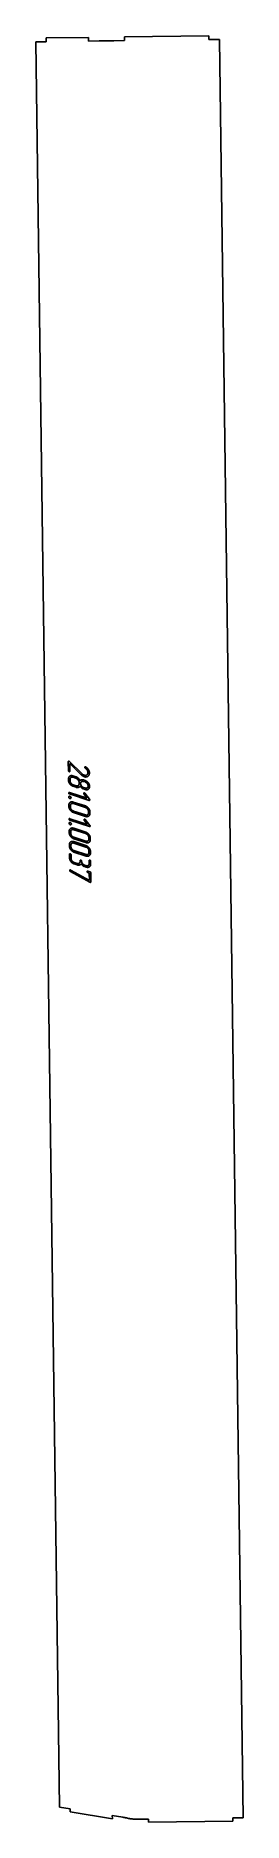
# Model space of a CAD drawing. Header units: millimetres. Extents: x 28 to 127, y 40 to 888.
import ezdxf

# ---------------------------------------------------------------- set-up
doc = ezdxf.new("R2010")
doc.units = ezdxf.units.MM
doc.linetypes.add('K5LT_BASIC', pattern=[0])
doc.layers.add('Engraving', color=7, linetype='Continuous')

msp = doc.modelspace()

# ---------------------------------------------------------------- linework, layer by layer
at = {"color": 143, "linetype": 'K5LT_BASIC', "lineweight": 25, "true_color": 0x33acca}
for p, q in [((33.44, 884.81), (28.44, 884.74)), ((39.67, 46.95), (28.44, 884.74)), ((53.42, 886.88), (33.42, 886.61)), ((33.42, 886.61), (33.44, 884.81)), ((53.44, 885.08), (53.42, 886.88)), ((58.44, 885.15), (53.44, 885.08)), ((65.51, 885.24), (58.44, 885.15)), ((70.51, 885.31), (65.51, 885.24)), ((110.48, 887.64), (70.48, 887.11)), ((70.48, 887.11), (70.51, 885.31)), ((110.5, 885.84), (110.48, 887.64)), ((115.5, 885.91), (110.5, 885.84)), ((115.5, 885.91), (126.81, 41.83)), ((39.67, 46.95), (44.68, 46.15)), ((44.68, 46.15), (44.7, 44.63)), ((44.7, 44.63), (64.75, 41.43)), ((64.73, 42.95), (69.74, 42.16)), ((64.75, 41.43), (64.73, 42.95)), ((76.82, 41.16), (81.82, 41.23)), ((81.82, 41.23), (81.84, 39.73)), ((81.84, 39.73), (121.84, 40.26)), ((121.81, 41.76), (126.81, 41.83)), ((121.84, 40.26), (121.81, 41.76))]:
    msp.add_line(p, q, dxfattribs=at)
msp.add_open_spline([(76.82, 41.16), (76.53, 41.16), (75.94, 41.16), (75.05, 41.21), (74.17, 41.3), (73.28, 41.43), (72.4, 41.58), (71.51, 41.76), (70.62, 41.95), (70.03, 42.09), (69.74, 42.16)], degree=3, dxfattribs=at)
at = {"layer": 'Engraving', "color": 143, "linetype": 'K5LT_BASIC', "lineweight": 25, "true_color": 0x33acca}
for p, q in [((43.92, 538.82), (43.87, 543.07)), ((44.42, 543.19), (50.4, 537.36)), ((43.98, 534.24), (43.98, 534.95)), ((50.01, 536.89), (44.59, 542.17)), ((44.59, 542.17), (44.64, 538.59)), ((44.7, 534), (44.69, 534.71)), ((46.09, 536.38), (47.51, 535.92)), ((46.1, 535.67), (47.52, 535.21)), ((50.4, 537.36), (50.68, 537.12)), ((50.68, 537.12), (50.93, 536.93)), ((51.09, 534.41), (51.82, 534.17)), ((52.04, 540.65), (52.16, 540.59)), ((44.42, 528.48), (52.84, 525.74)), ((53.71, 524.75), (44.43, 527.77)), ((47.57, 531.66), (46.15, 532.12)), ((47.58, 530.94), (46.15, 531.41)), ((48.97, 533.32), (48.98, 532.61)), ((51.09, 533.7), (51.82, 533.46)), ((51.86, 530.62), (51.13, 530.85)), ((51.87, 529.91), (51.14, 530.14)), ((52.84, 525.74), (51.28, 527.76)), ((51.78, 528.1), (53.95, 525.28)), ((52.09, 529.83), (51.87, 529.91)), ((52.32, 529.79), (52.09, 529.83)), ((52.69, 529.78), (52.32, 529.79)), ((53.82, 532.22), (53.93, 531.81)), ((53.93, 531.81), (53.97, 531.57)), ((53.97, 531.57), (53.97, 531.35)), ((44.15, 521.8), (44.14, 522.51)), ((44.87, 521.57), (44.86, 522.28)), ((46.25, 523.95), (51.96, 522.09)), ((46.27, 523.24), (51.97, 521.38)), ((52.02, 517.82), (46.31, 519.68)), ((52.03, 517.11), (46.32, 518.97)), ((53.42, 519.5), (53.43, 518.79)), ((54.13, 519.26), (54.14, 518.55)), ((44.32, 509.37), (44.31, 510.08)), ((44.58, 516.05), (53.01, 513.31)), ((53.87, 512.32), (44.59, 515.33)), ((45.03, 509.13), (45.02, 509.85)), ((46.42, 511.51), (52.13, 509.66)), ((46.43, 510.8), (52.14, 508.95)), ((53.01, 513.31), (51.45, 515.33)), ((51.94, 515.66), (54.11, 512.84)), ((44.4, 503.02), (44.39, 503.73)), ((45.12, 502.79), (45.11, 503.5)), ((52.19, 505.39), (46.48, 507.24)), ((52.2, 504.68), (46.49, 506.53)), ((46.51, 505.16), (52.22, 503.31)), ((46.52, 504.45), (52.23, 502.6)), ((52.27, 499.04), (46.56, 500.89)), ((53.59, 507.06), (53.6, 506.35)), ((53.67, 500.71), (53.68, 500)), ((54.3, 506.83), (54.31, 506.12)), ((54.39, 500.48), (54.4, 499.77)), ((44.48, 497.38), (44.45, 499.16)), ((45.17, 498.92), (45.19, 497.15)), ((52.28, 498.33), (46.57, 500.18)), ((46.64, 495.26), (48.07, 494.8)), ((48.07, 494.09), (46.65, 494.55)), ((49.47, 495.76), (49.47, 496.11)), ((51.26, 493.41), (51.12, 493.5)), ((51.4, 493.36), (51.26, 493.41)), ((51.64, 493.28), (51.4, 493.36)), ((51.63, 494), (52.34, 493.76)), ((52.35, 493.05), (51.64, 493.28)), ((53.75, 494.72), (53.73, 496.14)), ((54.45, 495.91), (54.47, 494.49)), ((44.63, 491.23), (44.56, 491.46)), ((54.15, 485.88), (44.84, 491.03)), ((44.9, 491.72), (44.99, 491.68)), ((44.99, 491.68), (53.86, 486.76)), ((53.1, 491.17), (54.16, 490.82)), ((53.81, 490.23), (53.11, 490.46)), ((53.86, 486.76), (53.81, 490.23)), ((54.26, 485.83), (54.15, 485.88)), ((54.52, 490.35), (54.58, 486.08))]:
    msp.add_line(p, q, dxfattribs=at)
for points in [[(43.98, 543.28), (43.86, 543.2), (43.87, 543.07)], [(44.25, 543.29), (44.1, 543.34), (43.98, 543.28)], [(44.42, 543.19), (44.35, 543.26), (44.25, 543.29)], [(43.92, 538.82), (43.93, 538.65), (44.04, 538.52)], [(44.58, 536.22), (43.96, 535.76), (43.98, 534.95)], [(43.98, 534.24), (44, 533.35), (44.63, 532.52)], [(44.04, 538.52), (44.16, 538.39), (44.29, 538.35)], [(44.29, 538.35), (44.41, 538.31), (44.53, 538.39)], [(44.53, 538.39), (44.64, 538.46), (44.64, 538.59)], [(46.09, 536.38), (45.19, 536.67), (44.58, 536.22)], [(45.1, 535.57), (44.68, 535.28), (44.69, 534.71)], [(46.1, 535.67), (45.52, 535.86), (45.1, 535.57)], [(48.57, 535.28), (48.06, 535.74), (47.51, 535.92)], [(48.54, 534.46), (48.12, 535.01), (47.52, 535.21)], [(48.97, 533.32), (48.96, 533.91), (48.54, 534.46)], [(49.43, 534.16), (49.07, 534.82), (48.57, 535.28)], [(50.15, 534.5), (49.72, 534.42), (49.43, 534.16)], [(50.01, 536.89), (50.45, 536.49), (50.79, 536.27)], [(51.09, 534.41), (50.58, 534.57), (50.15, 534.5)], [(50.79, 536.27), (51.12, 536.06), (51.47, 535.94)], [(51.46, 536.68), (51.19, 536.77), (50.93, 536.93)], [(52.67, 536.86), (52.18, 536.44), (51.46, 536.68)], [(51.47, 535.94), (52.49, 535.61), (53.22, 536.21)], [(51.78, 540.62), (51.69, 540.54), (51.69, 540.39)], [(51.69, 540.39), (51.71, 540.27), (51.76, 540.17)], [(51.76, 540.17), (51.82, 540.08), (51.93, 540)], [(52.04, 540.65), (51.88, 540.7), (51.78, 540.62)], [(51.93, 540), (52.6, 539.52), (52.88, 539.01)], [(53.48, 539.23), (53.04, 540.01), (52.16, 540.59)], [(53.03, 537.35), (52.9, 537.04), (52.67, 536.86)], [(52.88, 539.01), (53.16, 538.5), (53.16, 538.01)], [(53.16, 538.01), (53.17, 537.65), (53.03, 537.35)], [(53.22, 536.21), (53.91, 536.79), (53.89, 537.8)], [(53.89, 537.8), (53.88, 538.54), (53.48, 539.23)], [(44.15, 528.46), (44.06, 528.3), (44.06, 528.24)], [(44.06, 528.24), (44.07, 528.08), (44.15, 527.96)], [(44.24, 526.66), (44.09, 526.57), (44.09, 526.32)], [(44.09, 526.32), (44.09, 526.06), (44.27, 525.87)], [(44.42, 528.48), (44.23, 528.54), (44.15, 528.46)], [(44.15, 527.96), (44.25, 527.82), (44.43, 527.77)], [(44.62, 526.68), (44.41, 526.75), (44.24, 526.66)], [(44.27, 525.87), (44.44, 525.67), (44.63, 525.61)], [(44.95, 526.43), (44.74, 526.64), (44.62, 526.68)], [(44.63, 532.52), (45.26, 531.7), (46.15, 531.41)], [(44.7, 534), (44.71, 533.41), (45.13, 532.86)], [(45.16, 525.97), (45.16, 526.23), (44.95, 526.43)], [(45, 525.66), (45.16, 525.78), (45.16, 525.97)], [(45.13, 532.86), (45.55, 532.32), (46.15, 532.12)], [(47.57, 531.66), (48.16, 531.46), (48.57, 531.74)], [(47.58, 530.94), (48.18, 530.75), (48.71, 530.91)], [(48.57, 531.74), (48.99, 532.01), (48.98, 532.61)], [(48.71, 530.91), (49.24, 531.06), (49.47, 531.47)], [(49.47, 531.47), (49.81, 530.96), (50.21, 530.64)], [(50.09, 533.61), (49.68, 533.33), (49.69, 532.74)], [(49.69, 532.74), (49.7, 532.17), (50.11, 531.61)], [(51.09, 533.7), (50.5, 533.89), (50.09, 533.61)], [(50.11, 531.61), (50.52, 531.05), (51.13, 530.85)], [(50.21, 530.64), (50.62, 530.31), (51.14, 530.14)], [(51.28, 528.26), (51.17, 528.19), (51.17, 528.04)], [(51.17, 528.04), (51.18, 527.9), (51.28, 527.76)], [(51.53, 528.28), (51.38, 528.33), (51.28, 528.26)], [(51.78, 528.1), (51.59, 528.26), (51.53, 528.28)], [(53.34, 533.06), (52.64, 533.9), (51.82, 534.17)], [(52.83, 532.71), (52.42, 533.26), (51.82, 533.46)], [(51.86, 530.62), (52.45, 530.42), (52.86, 530.7)], [(52.69, 529.78), (53.08, 529.81), (53.37, 530.03)], [(53.26, 531.57), (53.25, 532.16), (52.83, 532.71)], [(52.86, 530.7), (53.27, 530.98), (53.26, 531.57)], [(53.82, 532.22), (53.66, 532.64), (53.34, 533.06)], [(53.37, 530.03), (53.98, 530.47), (53.97, 531.35)], [(44.74, 523.78), (44.13, 523.33), (44.14, 522.51)], [(44.15, 521.8), (44.16, 520.91), (44.8, 520.08)], [(44.63, 525.61), (44.83, 525.55), (45, 525.66)], [(46.25, 523.95), (45.36, 524.24), (44.74, 523.78)], [(44.8, 520.08), (45.44, 519.25), (46.32, 518.97)], [(45.27, 523.13), (44.85, 522.84), (44.86, 522.28)], [(44.87, 521.57), (44.87, 520.99), (45.29, 520.44)], [(46.27, 523.24), (45.69, 523.42), (45.27, 523.13)], [(45.29, 520.44), (45.7, 519.88), (46.31, 519.68)], [(53.47, 520.99), (52.82, 521.81), (51.96, 522.09)], [(52.99, 520.64), (52.57, 521.19), (51.97, 521.38)], [(52.02, 517.82), (52.61, 517.63), (53.02, 517.91)], [(52.03, 517.11), (52.92, 516.82), (53.54, 517.25)], [(53.42, 519.5), (53.41, 520.09), (52.99, 520.64)], [(53.02, 517.91), (53.44, 518.2), (53.43, 518.79)], [(54.13, 519.26), (54.12, 520.16), (53.47, 520.99)], [(53.54, 517.25), (54.16, 517.68), (54.14, 518.55)], [(53.71, 524.75), (53.86, 524.7), (53.96, 524.78)], [(54.05, 525), (54.05, 525.14), (53.95, 525.28)], [(53.96, 524.78), (54.05, 524.86), (54.05, 525)], [(44.31, 516.03), (44.23, 515.87), (44.23, 515.81)], [(44.23, 515.81), (44.23, 515.65), (44.32, 515.52)], [(44.4, 514.22), (44.25, 514.13), (44.26, 513.88)], [(44.26, 513.88), (44.26, 513.63), (44.43, 513.43)], [(44.58, 516.05), (44.4, 516.11), (44.31, 516.03)], [(44.91, 511.35), (44.3, 510.89), (44.31, 510.08)], [(44.32, 515.52), (44.42, 515.39), (44.59, 515.33)], [(44.32, 509.37), (44.33, 508.48), (44.97, 507.65)], [(44.79, 514.24), (44.57, 514.31), (44.4, 514.22)], [(44.43, 513.43), (44.61, 513.24), (44.8, 513.18)], [(45.12, 514), (44.91, 514.2), (44.79, 514.24)], [(44.8, 513.18), (44.99, 513.11), (45.16, 513.23)], [(46.42, 511.51), (45.52, 511.81), (44.91, 511.35)], [(45.43, 510.7), (45.02, 510.41), (45.02, 509.85)], [(45.03, 509.13), (45.04, 508.56), (45.45, 508)], [(45.33, 513.53), (45.32, 513.8), (45.12, 514)], [(45.16, 513.23), (45.33, 513.34), (45.33, 513.53)], [(46.43, 510.8), (45.85, 510.99), (45.43, 510.7)], [(51.44, 515.83), (51.34, 515.75), (51.34, 515.6)], [(51.34, 515.6), (51.34, 515.47), (51.45, 515.33)], [(51.7, 515.85), (51.55, 515.9), (51.44, 515.83)], [(51.94, 515.66), (51.76, 515.83), (51.7, 515.85)], [(53.64, 508.55), (52.99, 509.38), (52.13, 509.66)], [(53.16, 508.2), (52.73, 508.75), (52.14, 508.95)], [(53.87, 512.32), (54.03, 512.27), (54.12, 512.35)], [(54.22, 512.57), (54.22, 512.71), (54.11, 512.84)], [(54.12, 512.35), (54.22, 512.43), (54.22, 512.57)], [(44.99, 505), (44.38, 504.55), (44.39, 503.73)], [(44.4, 503.02), (44.42, 502.13), (45.06, 501.3)], [(44.97, 507.65), (45.61, 506.82), (46.49, 506.53)], [(46.51, 505.16), (45.61, 505.46), (44.99, 505)], [(45.06, 501.3), (45.7, 500.47), (46.57, 500.18)], [(45.52, 504.35), (45.1, 504.06), (45.11, 503.5)], [(45.12, 502.79), (45.13, 502.21), (45.54, 501.65)], [(45.45, 508), (45.87, 507.44), (46.48, 507.24)], [(46.52, 504.45), (45.94, 504.64), (45.52, 504.35)], [(45.54, 501.65), (45.95, 501.09), (46.56, 500.89)], [(52.19, 505.39), (52.77, 505.2), (53.19, 505.48)], [(52.2, 504.68), (53.09, 504.39), (53.71, 504.82)], [(53.72, 502.2), (53.07, 503.03), (52.22, 503.31)], [(53.24, 501.85), (52.82, 502.4), (52.23, 502.6)], [(53.59, 507.06), (53.58, 507.65), (53.16, 508.2)], [(53.19, 505.48), (53.6, 505.76), (53.6, 506.35)], [(53.67, 500.71), (53.66, 501.3), (53.24, 501.85)], [(54.3, 506.83), (54.29, 507.73), (53.64, 508.55)], [(53.71, 504.82), (54.32, 505.25), (54.31, 506.12)], [(54.39, 500.48), (54.37, 501.38), (53.72, 502.2)], [(44.55, 499.39), (44.45, 499.32), (44.45, 499.16)], [(44.48, 497.38), (44.49, 496.49), (45.12, 495.67)], [(44.81, 499.39), (44.66, 499.44), (44.55, 499.39)], [(45.03, 499.24), (44.89, 499.37), (44.81, 499.39)], [(45.17, 498.92), (45.17, 499.1), (45.03, 499.24)], [(45.12, 495.67), (45.76, 494.84), (46.65, 494.55)], [(45.62, 496.01), (45.2, 496.55), (45.19, 497.15)], [(46.64, 495.26), (46.04, 495.46), (45.62, 496.01)], [(49.07, 494.88), (48.66, 494.61), (48.07, 494.8)], [(48.07, 494.09), (48.67, 493.89), (49.2, 494.05)], [(49.47, 495.76), (49.48, 495.15), (49.07, 494.88)], [(49.2, 494.05), (49.73, 494.21), (49.96, 494.62)], [(49.56, 496.34), (49.47, 496.28), (49.47, 496.11)], [(49.82, 496.35), (49.68, 496.4), (49.56, 496.34)], [(50.04, 496.19), (49.9, 496.33), (49.82, 496.35)], [(49.96, 494.62), (50.33, 494.09), (50.71, 493.78)], [(50.18, 495.88), (50.18, 496.06), (50.04, 496.19)], [(50.61, 494.74), (50.19, 495.28), (50.18, 495.88)], [(51.63, 494), (51.03, 494.19), (50.61, 494.74)], [(50.71, 493.78), (50.92, 493.58), (51.12, 493.5)], [(52.27, 499.04), (52.86, 498.85), (53.27, 499.13)], [(52.28, 498.33), (53.18, 498.04), (53.79, 498.47)], [(53.35, 493.84), (52.94, 493.57), (52.34, 493.76)], [(52.35, 493.05), (53.25, 492.76), (53.87, 493.18)], [(53.27, 499.13), (53.69, 499.41), (53.68, 500)], [(53.75, 494.72), (53.76, 494.12), (53.35, 493.84)], [(53.83, 496.37), (53.73, 496.3), (53.73, 496.14)], [(53.79, 498.47), (54.41, 498.9), (54.4, 499.77)], [(54.09, 496.38), (53.94, 496.43), (53.83, 496.37)], [(53.87, 493.18), (54.48, 493.59), (54.47, 494.49)], [(54.3, 496.22), (54.16, 496.35), (54.09, 496.38)], [(54.45, 495.91), (54.45, 496.09), (54.3, 496.22)], [(44.64, 491.69), (44.56, 491.59), (44.56, 491.46)], [(44.63, 491.23), (44.79, 491.06), (44.84, 491.03)], [(44.9, 491.72), (44.73, 491.77), (44.64, 491.69)], [(52.83, 491.15), (52.74, 490.99), (52.74, 490.93)], [(52.74, 490.93), (52.75, 490.77), (52.83, 490.65)], [(53.1, 491.17), (52.91, 491.23), (52.83, 491.15)], [(52.83, 490.65), (52.93, 490.51), (53.11, 490.46)], [(54.52, 490.35), (54.52, 490.71), (54.16, 490.82)], [(54.26, 485.83), (54.41, 485.78), (54.49, 485.85)], [(54.49, 485.85), (54.58, 485.92), (54.58, 486.08)]]:
    msp.add_open_spline(points, degree=2, dxfattribs=at)

doc.saveas('drawing.dxf')
